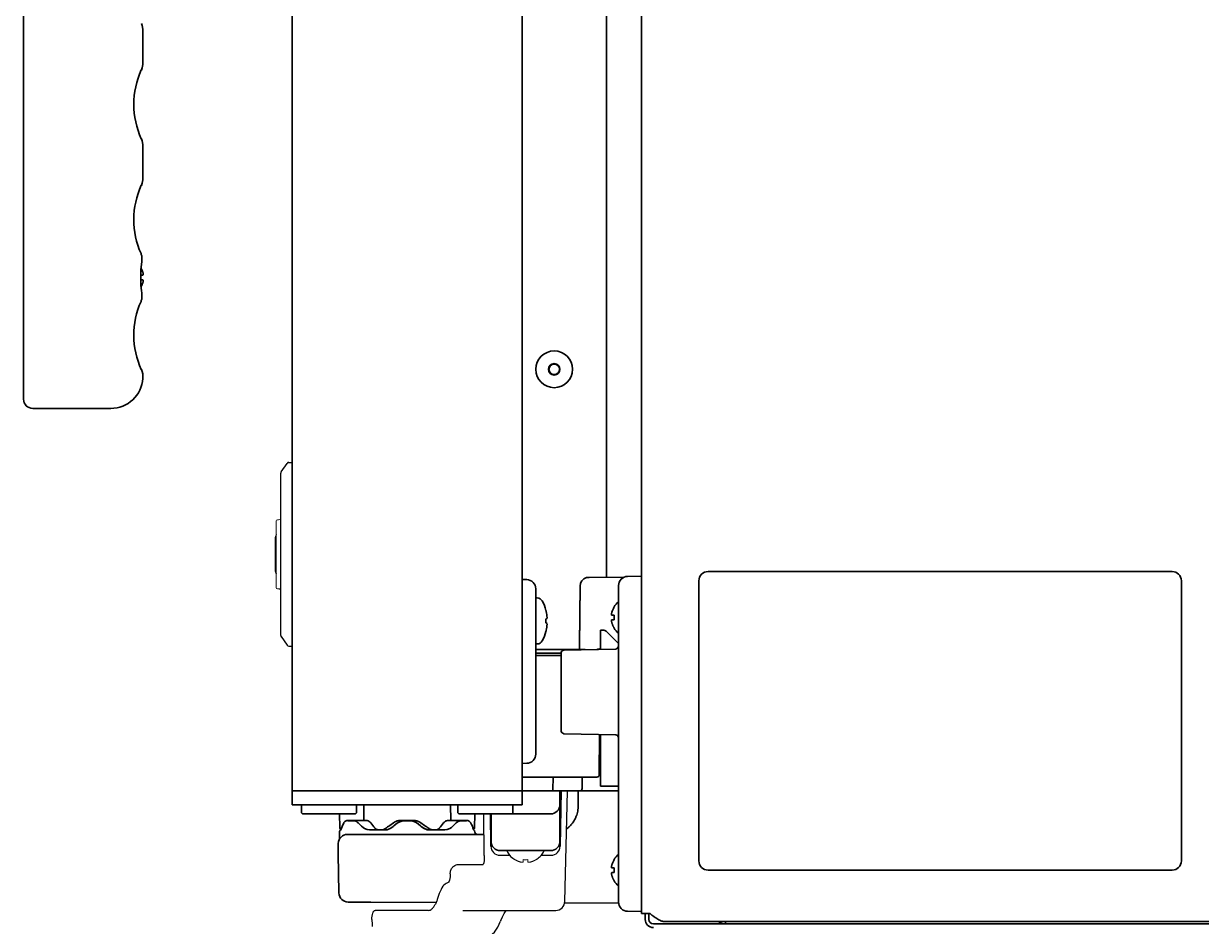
# Model space of a CAD drawing. Extents: x 6336 to 10269, y -393 to 3036.
# Drawn here: x 7337.6 to 7593.9, y 1371.3 to 1567.8 of the extents above; entities that cross this region are included whole.
import ezdxf

# ---------------------------------------------------------------- set-up
doc = ezdxf.new("R2010")
doc.units = 0
doc.header["$LTSCALE"] = 5
doc.layers.get('0').update_dxf_attribs({"linetype": 'CONTINUOUS', "lineweight": 0})
doc.layers.add('1', color=7, linetype='CONTINUOUS', true_color=0xffffff)
doc.layers.add('ASSI', color=7, linetype='CONTINUOUS')
doc.layers.add('GEOM', color=7, linetype='CONTINUOUS')

msp = doc.modelspace()

# ---------------------------------------------------------------- linework, layer by layer
at = {"color": 7, "linetype": 'Continuous'}
for p, q in [((7392.57, 1445.03), (7392.57, 1459.53)), ((7392.57, 1445.03), (7392.57, 1459.53)), ((7393.07, 1459.78), (7392.82, 1459.78)), ((7393.07, 1459.78), (7392.82, 1459.78)), ((7393.07, 1444.78), (7392.82, 1444.78)), ((7393.07, 1444.78), (7392.82, 1444.78)), ((7444.52, 1385.8), (7444.52, 1385.83)), ((7446.32, 1385.28), (7446.32, 1385.83)), ((7447.32, 1385.83), (7447.32, 1385.28)), ((7449.12, 1385.83), (7449.12, 1385.8))]:
    msp.add_line(p, q, dxfattribs=at)
for centre, radius, start, end in [((7392.82, 1459.53), 0.25, 90, 180), ((7392.82, 1459.53), 0.25, 90, 180), ((7393.07, 1460.28), 0.5, 270, 0), ((7393.07, 1460.28), 0.5, 270, 0), ((7392.82, 1445.03), 0.25, 180, 270), ((7392.82, 1445.03), 0.25, 180, 270), ((7393.07, 1444.28), 0.5, 0, 90), ((7393.07, 1444.28), 0.5, 0, 90), ((7447.01, 1389.88), 4.75, 238.4659, 241.0313), ((7447.01, 1389.88), 4.75, 241.0316, 241.9926), ((7447.01, 1389.88), 4.75, 241.9926, 243.3187), ((7447, 1389.87), 4.74, 243.3188, 244.4598), ((7447, 1389.87), 4.74, 244.4598, 245.4278), ((7447, 1389.87), 4.73, 245.4278, 246.6825), ((7447, 1389.86), 4.73, 246.6826, 247.4526), ((7447, 1389.85), 4.72, 247.4524, 248.9975), ((7446.99, 1389.85), 4.72, 248.9977, 249.4819), ((7446.99, 1389.84), 4.7, 249.4813, 251.5344), ((7446.98, 1389.82), 4.68, 251.535, 252.6227), ((7446.98, 1389.8), 4.67, 252.6228, 253.6051), ((7446.97, 1389.77), 4.64, 253.6036, 255.6824), ((7446.08, 1387.27), 2.01, 262.7256, 264.8598), ((7446.07, 1387.25), 1.98, 264.8627, 265.7144), ((7446.07, 1387.23), 1.97, 265.714, 266.9766), ((7446.07, 1387.22), 1.96, 266.9771, 268.0037), ((7446.07, 1387.22), 1.95, 268.0037, 269.0738), ((7446.07, 1387.21), 1.95, 269.0741, 270.1995), ((7446.07, 1387.22), 1.95, 270.1995, 271.1541), ((7446.07, 1387.22), 1.95, 271.1545, 272.3767), ((7446.07, 1387.23), 1.96, 272.3765, 273.2159), ((7446.07, 1387.24), 1.97, 273.2167, 274.6016), ((7446.07, 1387.25), 1.98, 274.6009, 275.2558), ((7446.07, 1387.27), 2.01, 275.2585, 277.2741), ((7446.82, 1389.58), 3.79, 262.4013, 269.9911), ((7446.82, 1389.58), 3.79, 270.0089, 277.5987), ((7447.58, 1387.27), 2.01, 262.7259, 264.7415), ((7447.57, 1387.25), 1.98, 264.7442, 265.3991), ((7447.57, 1387.24), 1.97, 265.3984, 266.7833), ((7447.57, 1387.23), 1.96, 266.7841, 267.6235), ((7447.57, 1387.22), 1.96, 267.6234, 268.8455), ((7447.57, 1387.22), 1.95, 268.8459, 270.9258), ((7447.57, 1387.22), 1.95, 270.9261, 271.9964), ((7447.57, 1387.22), 1.96, 271.9964, 273.0228), ((7447.57, 1387.23), 1.97, 273.0233, 274.286), ((7447.57, 1387.25), 1.98, 274.2856, 275.1372), ((7447.57, 1387.27), 2.01, 275.1401, 277.2744), ((7446.68, 1389.77), 4.64, 284.3176, 286.3964), ((7446.67, 1389.8), 4.67, 286.3949, 287.3772), ((7446.66, 1389.82), 4.68, 287.3773, 288.465), ((7446.66, 1389.84), 4.7, 288.4656, 290.5187), ((7446.65, 1389.85), 4.72, 290.5181, 291.0023), ((7446.65, 1389.85), 4.72, 291.0025, 292.5476), ((7446.65, 1389.86), 4.73, 292.5474, 293.3174), ((7446.65, 1389.87), 4.73, 293.3175, 294.5722), ((7446.64, 1389.87), 4.74, 294.5722, 295.5402), ((7446.64, 1389.87), 4.74, 295.5402, 296.6812), ((7446.64, 1389.88), 4.75, 296.6813, 298.0074), ((7446.64, 1389.88), 4.75, 298.0074, 298.9684), ((7446.64, 1389.88), 4.75, 298.9687, 301.5341)]:
    msp.add_arc(centre, radius, start, end, dxfattribs=at)
at = {"layer": '1', "color": 7, "linetype": 'Continuous', "lineweight": 35}
for p, q in [((7396.07, 1400.78), (7396.07, 1917.28)), ((7446.07, 1400.78), (7446.07, 1917.28)), ((7472.07, 1374.13), (7472.07, 1917.53)), ((7337.57, 1486.03), (7337.57, 1659.51)), ((7464.48, 1447.26), (7464.48, 1596.89)), ((7363.57, 1566.11), (7363.57, 1559.34)), ((7363.57, 1541.01), (7363.57, 1534.24)), ((7363.14, 1517.73), (7363.16, 1517.67)), ((7363.17, 1517.65), (7363.16, 1517.67)), ((7363.17, 1517.65), (7363.16, 1517.67)), ((7363.2, 1517.53), (7363.17, 1517.65)), ((7363.29, 1517.23), (7363.2, 1517.53)), ((7363.23, 1515.33), (7363.32, 1516)), ((7363.35, 1516.6), (7363.28, 1517.24)), ((7363.32, 1516), (7363.35, 1516.6)), ((7363.32, 1516), (7363.32, 1516)), ((7363.32, 1516), (7363.32, 1516)), ((7363.07, 1513.03), (7363.57, 1513.03)), ((7363.16, 1514.57), (7363.16, 1514.58)), ((7363.16, 1514.57), (7363.16, 1514.58)), ((7363.07, 1512.03), (7363.07, 1512.53)), ((7363.57, 1512.03), (7363.07, 1512.03)), ((7363.16, 1510.47), (7363.16, 1510.48)), ((7363.16, 1510.47), (7363.16, 1510.48)), ((7363.16, 1507.38), (7363.19, 1507.48)), ((7363.19, 1507.48), (7363.2, 1507.52)), ((7363.28, 1507.82), (7363.29, 1507.83)), ((7363.32, 1509.05), (7363.32, 1509.05)), ((7363.32, 1509.05), (7363.32, 1509.05)), ((7363.14, 1507.32), (7363.16, 1507.38)), ((7356.57, 1484.03), (7339.57, 1484.03)), ((7587.57, 1448.53), (7486.57, 1448.53)), ((7447.11, 1446.76), (7446.07, 1446.78)), ((7460.71, 1447.23), (7460.08, 1447.22)), ((7468.24, 1447.29), (7460.71, 1447.23)), ((7469.04, 1447.47), (7472.07, 1447.53)), ((7484.57, 1446.53), (7484.57, 1385.53)), ((7589.57, 1385.53), (7589.57, 1446.53)), ((7449.07, 1444.76), (7449.07, 1408.79)), ((7467.07, 1440.47), (7467.07, 1445.47)), ((7449.37, 1442.78), (7449.07, 1442.78)), ((7466.09, 1440.83), (7466.13, 1440.83)), ((7451.27, 1440.08), (7451.28, 1440.08)), ((7451.52, 1438.35), (7451.53, 1438.38)), ((7467.07, 1381.58), (7467.07, 1440.47)), ((7463.17, 1435.78), (7463.55, 1435.78)), ((7463.17, 1431.59), (7463.17, 1435.78)), ((7466.13, 1436.23), (7466.09, 1436.23)), ((7451.28, 1435.48), (7451.27, 1435.48)), ((7467.07, 1432.88), (7464.61, 1435.34)), ((7449.37, 1432.78), (7449.07, 1432.78)), ((7459.79, 1431.53), (7449.07, 1431.53)), ((7449.07, 1430.73), (7454.57, 1430.73)), ((7454.57, 1430.7), (7454.57, 1422.33)), ((7466.45, 1431.66), (7455.19, 1431.44)), ((7449.07, 1430.28), (7454.57, 1430.28)), ((7454.57, 1422.33), (7454.57, 1413.96)), ((7455.19, 1413.22), (7466.45, 1412.99)), ((7462.95, 1413.06), (7462.88, 1404.27)), ((7463.17, 1401.78), (7463.17, 1413.06)), ((7463.17, 1410.28), (7462.93, 1410.28)), ((7447.11, 1406.79), (7446.07, 1406.78)), ((7446.07, 1403.78), (7452.82, 1403.78)), ((7452.82, 1403.78), (7452.77, 1401.02)), ((7462.38, 1403.78), (7452.82, 1403.78)), ((7459.15, 1403.78), (7459.13, 1401.27)), ((7396.07, 1400.78), (7446.07, 1400.78)), ((7396.07, 1397.78), (7396.07, 1400.78)), ((7446.07, 1400.78), (7466.42, 1400.78)), ((7446.07, 1397.78), (7446.07, 1400.78)), ((7454.32, 1389.78), (7454.32, 1400.78)), ((7454.36, 1388.74), (7454.57, 1400.78)), ((7463.17, 1401.78), (7467.07, 1401.78)), ((7466.41, 1400.78), (7466.47, 1400.78)), ((7466.42, 1400.78), (7466.49, 1400.78)), ((7466.46, 1400.78), (7466.49, 1400.78)), ((7466.47, 1400.78), (7466.82, 1400.82)), ((7466.49, 1400.78), (7466.82, 1400.82)), ((7446.07, 1397.78), (7396.07, 1397.78)), ((7398.32, 1397.78), (7398.07, 1397.53)), ((7398.07, 1397.53), (7398.07, 1396.03)), ((7409.82, 1397.78), (7410.07, 1397.53)), ((7410.07, 1397.53), (7410.07, 1396.03)), ((7411.67, 1397.78), (7411.61, 1394.37)), ((7430.54, 1394.36), (7430.48, 1397.78)), ((7432.32, 1397.78), (7432.07, 1397.53)), ((7432.07, 1397.53), (7432.07, 1396.03)), ((7443.82, 1397.78), (7444.07, 1397.53)), ((7444.07, 1397.53), (7444.07, 1396.03)), ((7398.32, 1395.78), (7398.07, 1396.03)), ((7409.82, 1395.78), (7398.32, 1395.78)), ((7406.41, 1392.77), (7406.36, 1395.78)), ((7409.82, 1395.78), (7410.07, 1396.03)), ((7432.32, 1395.78), (7432.07, 1396.03)), ((7452.32, 1395.78), (7432.32, 1395.78)), ((7435.74, 1392.77), (7435.79, 1395.78)), ((7439.29, 1388.74), (7439.17, 1395.78)), ((7439.32, 1395.78), (7439.32, 1389.78)), ((7443.82, 1395.78), (7444.07, 1396.03)), ((7407.96, 1394.33), (7409.62, 1394.33)), ((7408.18, 1394.28), (7409.49, 1394.28)), ((7410.29, 1393.91), (7410.38, 1393.82)), ((7412.89, 1392.28), (7416.09, 1392.28)), ((7414.78, 1392.33), (7415.54, 1392.33)), ((7418.01, 1393.05), (7418.17, 1393.19)), ((7418.17, 1393.19), (7418.58, 1393.56)), ((7418.58, 1393.56), (7419.1, 1393.94)), ((7419.1, 1393.94), (7419.88, 1394.22)), ((7419.1, 1393.93), (7419.86, 1394.21)), ((7419.46, 1394.33), (7422.69, 1394.33)), ((7419.64, 1394.27), (7419.76, 1394.28)), ((7419.76, 1394.28), (7422.38, 1394.28)), ((7419.88, 1394.22), (7420.47, 1394.28)), ((7421.67, 1394.28), (7422.28, 1394.21)), ((7422.38, 1394.28), (7422.51, 1394.27)), ((7423.57, 1393.56), (7423.98, 1393.19)), ((7423.98, 1393.19), (7424.13, 1393.05)), ((7424.13, 1393.05), (7424.64, 1392.67)), ((7424.64, 1392.67), (7425.45, 1392.34)), ((7425.45, 1392.34), (7426.06, 1392.28)), ((7426.06, 1392.28), (7429.25, 1392.28)), ((7426.61, 1392.33), (7427.36, 1392.33)), ((7432.53, 1394.33), (7434.14, 1394.33)), ((7432.66, 1394.28), (7433.97, 1394.28)), ((7406.32, 1391.83), (7406.32, 1390.42)), ((7408.08, 1391.33), (7413.04, 1391.33)), ((7413.04, 1391.33), (7437.81, 1391.33)), ((7406.07, 1387.08), (7406.08, 1389.33)), ((7406.22, 1378.57), (7406.07, 1387.08)), ((7452.32, 1387.78), (7441.32, 1387.78)), ((7442.82, 1387.68), (7442.82, 1387.78)), ((7450.82, 1387.68), (7450.82, 1387.78)), ((7486.57, 1383.53), (7587.57, 1383.53)), ((7466.13, 1381.23), (7466.09, 1381.23)), ((7467.07, 1376.58), (7467.07, 1381.58)), ((7413.17, 1376.58), (7408.21, 1376.6)), ((7427.38, 1376.52), (7413.17, 1376.58)), ((7467.09, 1376.35), (7455.35, 1376.4)), ((7469.04, 1374.58), (7472.07, 1374.53)), ((7472.07, 1374.13), (7473.87, 1374.13)), ((7472.87, 1374.13), (7472.87, 1372.83)), ((7473.67, 1374.13), (7473.67, 1372.83)), ((7474.67, 1371.83), (8108.87, 1371.83)), ((8105.81, 1372.33), (7477.34, 1372.33)), ((7490.37, 1371.83), (7490.37, 1372.33))]:
    msp.add_line(p, q, dxfattribs=at)
for points in [[(7363.57, 1566.11), (7363.55, 1566.57), (7363.38, 1567.33), (7363.21, 1567.78)], [(7363.21, 1557.67), (7363.38, 1558.13), (7363.55, 1558.89), (7363.57, 1559.34)], [(7363.57, 1541.01), (7363.55, 1541.47), (7363.38, 1542.23), (7363.21, 1542.68)], [(7363.21, 1532.57), (7363.38, 1533.03), (7363.55, 1533.79), (7363.57, 1534.24)], [(7363.23, 1509.71), (7363.13, 1510.76), (7363.07, 1511.92), (7363.07, 1513.1), (7363.13, 1514.26), (7363.23, 1515.31), (7363.32, 1516)], [(7363.32, 1516), (7363.35, 1516.58), (7363.29, 1517.23)], [(7363.32, 1509.05), (7363.23, 1509.74), (7363.18, 1510.21)], [(7363.2, 1507.52), (7363.28, 1507.81), (7363.35, 1508.45), (7363.32, 1509.05)], [(7363.29, 1507.83), (7363.35, 1508.48), (7363.32, 1509.05)], [(7409.49, 1394.28), (7409.72, 1394.24), (7410.05, 1394.09), (7410.29, 1393.91)], [(7410.38, 1393.82), (7410.68, 1393.53), (7411.13, 1393.12), (7411.46, 1392.83)], [(7411.46, 1392.83), (7411.8, 1392.57), (7412.13, 1392.44)], [(7411.46, 1392.83), (7411.79, 1392.58), (7412.34, 1392.35), (7412.89, 1392.28)], [(7416.09, 1392.28), (7416.69, 1392.34), (7417.51, 1392.67), (7418.01, 1393.05)], [(7422.28, 1394.21), (7423.06, 1393.93), (7423.57, 1393.56)], [(7424.13, 1393.05), (7424.66, 1392.65), (7425.48, 1392.34), (7426.06, 1392.28)], [(7429.25, 1392.28), (7429.8, 1392.35), (7430.34, 1392.57), (7430.69, 1392.83)], [(7430.69, 1392.83), (7431.01, 1393.11), (7431.45, 1393.52), (7431.76, 1393.82)], [(7431.76, 1393.82), (7432.03, 1394.04), (7432.39, 1394.23), (7432.66, 1394.28)]]:
    msp.add_lwpolyline(points, dxfattribs=at)
for radius in [4, 1.25, 1.15]:
    msp.add_circle((7453.07, 1492.53), radius, dxfattribs=at)
for centre, radius, start, end in [((7379.57, 1550.18), 18, 155.3799, 204.6201), ((7379.57, 1525.08), 18, 155.3799, 204.086), ((7358.97, 1512.34), 4.75, 26.6813, 28.0074), ((7358.97, 1512.34), 4.74, 25.5402, 26.6812), ((7358.98, 1512.35), 4.74, 24.5722, 25.5402), ((7358.98, 1512.35), 4.73, 23.3175, 24.5722), ((7358.99, 1512.35), 4.73, 22.5474, 23.3174), ((7358.99, 1512.35), 4.72, 21.0025, 22.5476), ((7359, 1512.36), 4.72, 20.5181, 21.0023), ((7359.01, 1512.36), 4.7, 18.4656, 20.5187), ((7359.03, 1512.37), 4.68, 17.3773, 18.465), ((7359.05, 1512.37), 4.67, 16.3949, 17.3772), ((7359.08, 1512.38), 4.64, 14.3176, 16.3964), ((7361.58, 1513.27), 2.01, 5.1401, 7.2744), ((7361.58, 1513.28), 2.01, 352.7259, 354.7415), ((7361.6, 1513.27), 1.98, 4.2856, 5.1372), ((7361.61, 1513.28), 1.97, 3.0233, 4.286), ((7361.62, 1513.28), 1.96, 1.9964, 3.0228), ((7361.63, 1513.28), 1.95, 0.9261, 1.9964), ((7361.63, 1513.28), 1.95, 358.8459, 0.9258), ((7361.63, 1513.28), 1.96, 357.6234, 358.8455), ((7361.62, 1513.28), 1.96, 356.7841, 357.6235), ((7361.61, 1513.28), 1.97, 355.3984, 356.7833), ((7361.6, 1513.28), 1.98, 354.7442, 355.3991), ((7358.97, 1512.71), 4.75, 331.9926, 333.3187), ((7358.97, 1512.71), 4.74, 333.3188, 334.4598), ((7358.98, 1512.71), 4.74, 334.4598, 335.4278), ((7358.98, 1512.7), 4.73, 335.4278, 336.6825), ((7358.99, 1512.7), 4.73, 336.6826, 337.4526), ((7358.99, 1512.7), 4.72, 337.4524, 338.9975), ((7359, 1512.7), 4.72, 338.9977, 339.4819), ((7359.01, 1512.69), 4.7, 339.4813, 341.5344), ((7359.03, 1512.69), 4.68, 341.535, 342.6227), ((7359.05, 1512.68), 4.67, 342.6228, 343.6051), ((7359.08, 1512.67), 4.64, 343.6036, 345.6824), ((7361.58, 1511.77), 2.01, 5.2585, 7.2741), ((7361.58, 1511.78), 2.01, 352.7256, 354.8598), ((7361.6, 1511.77), 1.98, 4.6009, 5.2558), ((7361.61, 1511.78), 1.97, 3.2167, 4.6016), ((7361.62, 1511.78), 1.96, 2.3765, 3.2159), ((7361.63, 1511.78), 1.95, 1.1545, 2.3767), ((7361.63, 1511.78), 1.95, 0.1995, 1.1541), ((7361.63, 1511.78), 1.95, 359.0741, 0.1995), ((7361.63, 1511.78), 1.95, 358.0037, 359.0738), ((7361.63, 1511.78), 1.96, 356.9771, 358.0037), ((7361.61, 1511.78), 1.97, 355.714, 356.9766), ((7361.6, 1511.78), 1.98, 354.8627, 355.7144), ((7379.57, 1499.98), 18, 155.914, 204.5781), ((7359.57, 1490.83), 4, 356.173, 24.5781), ((7356.57, 1491.03), 7, 270, 356.1708), ((7339.57, 1486.03), 2, 180, 270), ((7486.57, 1446.53), 2, 90, 180), ((7587.57, 1446.53), 2, 0, 90), ((7447.07, 1444.76), 2, 0, 89), ((7460.72, 1445.33), 2, 108.6193, 179.0484), ((7469.07, 1445.47), 2, 91, 180), ((7449.37, 1441.53), 1.25, 28.6021, 90), ((7442.49, 1437.78), 9.08, 14.6676, 28.6021), ((7470.19, 1438.33), 4.8, 130.5418, 148.6074), ((7442.6, 1437.85), 8.95, 12.6308, 14.3943), ((7442.6, 1437.85), 8.95, 4.1992, 12.6256), ((7442.61, 1437.85), 8.94, 3.3503, 4.1929), ((7469.87, 1438.53), 3.78, 172.3959, 179.9965), ((7469.87, 1438.53), 3.78, 180.0035, 187.6041), ((7442.49, 1437.78), 8.79, 357.391, 2.609), ((7442.6, 1437.7), 8.95, 345.6057, 347.3692), ((7442.6, 1437.7), 8.95, 347.3743, 355.8008), ((7442.61, 1437.7), 8.94, 355.8071, 356.6497), ((7463.55, 1434.28), 1.5, 45, 90), ((7470.19, 1438.73), 4.8, 211.3459, 229.4581), ((7449.37, 1434.03), 1.25, 270, 331.3979), ((7442.49, 1437.78), 9.08, 331.3979, 345.3324), ((7449.28, 1430.53), 0.2, 90, 185.2159), ((7455.32, 1430.7), 0.75, 100, 180), ((7455.32, 1430.7), 0.75, 100, 180), ((7461.77, 1435.53), 4, 279.2353, 283.1037), ((7462.68, 1432.53), 1, 290.6141, 299.4971), ((7466.32, 1432.4), 0.75, 280, 0), ((7450.37, 1430.63), 1.3, 185.2159, 195.8957), ((7455.32, 1413.96), 0.75, 180, 260), ((7466.32, 1412.26), 0.75, 0, 80), ((7447.07, 1408.79), 2, 271, 0), ((7462.38, 1404.28), 0.5, 270, 359.5), ((7452.52, 1401.03), 0.25, 270, 359), ((7458.63, 1401.28), 0.5, 270, 359.5), ((7466.42, 1402.78), 2, 270, 289.0192), ((7452.32, 1397.78), 2, 270, 0), ((7406.82, 1391.83), 0.5, 108.8046, 180), ((7406.91, 1392.78), 0.5, 181, 241.5061), ((7435.24, 1392.78), 0.5, 304.2335, 359), ((7435.32, 1391.83), 0.5, 0, 64.3154), ((7408.08, 1389.33), 2, 90, 179.75), ((7436.32, 1391.83), 0.5, 180, 270), ((7441.32, 1389.78), 2, 180, 270), ((7452.32, 1389.78), 2, 270, 0), ((7470.19, 1383.33), 4.8, 130.5419, 148.6541), ((7486.57, 1385.53), 2, 180, 270), ((7587.57, 1385.53), 2, 270, 0), ((7469.87, 1383.53), 3.78, 172.3959, 179.9965), ((7469.87, 1383.53), 3.78, 180.0035, 187.6041), ((7470.19, 1383.73), 4.8, 211.3459, 229.4581), ((7408.22, 1378.6), 2, 181, 269.75), ((7469.07, 1376.58), 2, 180, 269), ((7474.67, 1372.83), 1.8, 180, 270), ((7474.67, 1372.83), 1, 180, 270)]:
    msp.add_arc(centre, radius, start, end, dxfattribs=at)
for points, degree in [([(7458.72, 1445.36), (7458.64, 1438.43), (7458.57, 1431.5)], 2), ([(7465.58, 1439.53), (7465.57, 1439.5), (7465.57, 1439.45), (7465.56, 1439.38), (7465.56, 1439.3), (7465.56, 1439.23), (7465.56, 1439.16), (7465.57, 1439.1), (7465.57, 1439.05), (7465.58, 1439.03)], 3), ([(7465.58, 1439.03), (7465.59, 1439.03), (7465.62, 1439.03), (7465.67, 1439.03), (7465.73, 1439.03), (7465.79, 1439.03), (7465.86, 1439.03), (7465.93, 1439.03), (7466.02, 1439.03), (7466.09, 1439.03), (7466.13, 1439.03)], 3), ([(7451.52, 1437.2), (7451.46, 1437.28), (7451.36, 1437.33), (7451.27, 1437.38)], 3), ([(7451.53, 1437.18), (7451.53, 1437.18), (7451.52, 1437.19), (7451.52, 1437.2)], 3), ([(7465.58, 1438.03), (7465.57, 1438), (7465.57, 1437.95), (7465.56, 1437.88), (7465.56, 1437.81), (7465.56, 1437.74), (7465.56, 1437.67), (7465.57, 1437.6), (7465.57, 1437.55), (7465.58, 1437.53)], 3), ([(7465.58, 1437.53), (7465.59, 1437.47), (7465.62, 1437.36), (7465.67, 1437.2), (7465.73, 1437.04), (7465.79, 1436.89), (7465.86, 1436.74), (7465.93, 1436.58), (7466.02, 1436.41), (7466.09, 1436.29), (7466.13, 1436.23)], 3), ([(7458.3, 1400.78), (7458.28, 1399.02), (7458.27, 1397.27)], 2), ([(7414.01, 1392.71), (7413.71, 1393.08), (7413.42, 1393.44), (7413.15, 1393.81)], 3), ([(7416.33, 1392.58), (7416.98, 1393.05), (7417.66, 1393.52), (7418.34, 1393.98)], 3), ([(7423.81, 1393.98), (7424.49, 1393.52), (7425.16, 1393.05), (7425.82, 1392.58)], 3), ([(7428.99, 1393.81), (7428.72, 1393.44), (7428.44, 1393.08), (7428.13, 1392.71)], 3), ([(7430.75, 1394.33), (7431.18, 1394.33), (7431.61, 1394.33), (7432.03, 1394.33)], 3), ([(7465.58, 1384.53), (7465.57, 1384.5), (7465.57, 1384.45), (7465.56, 1384.38), (7465.56, 1384.3), (7465.56, 1384.23), (7465.56, 1384.16), (7465.57, 1384.1), (7465.57, 1384.05), (7465.58, 1384.03)], 3), ([(7465.58, 1383.03), (7465.57, 1383), (7465.57, 1382.95), (7465.56, 1382.88), (7465.56, 1382.81), (7465.56, 1382.74), (7465.56, 1382.67), (7465.57, 1382.6), (7465.57, 1382.55), (7465.58, 1382.53)], 3), ([(7465.58, 1384.03), (7465.59, 1384.03), (7465.62, 1384.03), (7465.67, 1384.03), (7465.73, 1384.03), (7465.79, 1384.03), (7465.86, 1384.03), (7465.93, 1384.03), (7466.02, 1384.03), (7466.09, 1384.03), (7466.13, 1384.03)], 3), ([(7465.58, 1382.53), (7465.59, 1382.47), (7465.62, 1382.36), (7465.67, 1382.2), (7465.73, 1382.04), (7465.79, 1381.89), (7465.86, 1381.74), (7465.93, 1381.58), (7466.02, 1381.41), (7466.09, 1381.29), (7466.13, 1381.23)], 3)]:
    msp.add_open_spline(points, degree=degree, dxfattribs=at)
for points, knots in [([(7466.13, 1440.83), (7466, 1440.62), (7465.9, 1440.41), (7465.76, 1440.09), (7465.72, 1439.98), (7465.64, 1439.75), (7465.61, 1439.64), (7465.58, 1439.53)], [0, 0, 0, 0, 0.5, 0.5, 0.75, 0.75, 1, 1, 1, 1]), ([(7451.27, 1438.18), (7451.3, 1438.19), (7451.39, 1438.24), (7451.48, 1438.29), (7451.52, 1438.35)], [0, 0, 0, 0, 0.314454, 1, 1, 1, 1]), ([(7466.13, 1438.03), (7466, 1438.03), (7465.9, 1438.03), (7465.76, 1438.03), (7465.72, 1438.03), (7465.64, 1438.03), (7465.61, 1438.03), (7465.58, 1438.03)], [0, 0, 0, 0, 0.5, 0.5, 0.75, 0.75, 1, 1, 1, 1]), ([(7462.68, 1431.63), (7462.72, 1431.64), (7462.89, 1431.67), (7463.05, 1431.7), (7463.17, 1431.73)], [0, 0, 0, 0, 0.252919, 1, 1, 1, 1]), ([(7462.94, 1411.28), (7462.97, 1411.28), (7463.03, 1411.28), (7463.1, 1411.28), (7463.13, 1411.27), (7463.16, 1411.28), (7463.16, 1411.27), (7463.17, 1411.28), (7463.17, 1411.27)], [0, 0, 0, 0, 0.415901, 0.733358, 0.848597, 0.932221, 0.982916, 1, 1, 1, 1]), ([(7455.74, 1392.5), (7455.82, 1392.56), (7455.9, 1392.62), (7456.12, 1392.8), (7456.27, 1392.93), (7456.55, 1393.2), (7456.68, 1393.35), (7456.84, 1393.54), (7456.88, 1393.57), (7456.94, 1393.65), (7457.03, 1393.77), (7457.12, 1393.88), (7457.29, 1394.13), (7457.39, 1394.29), (7457.58, 1394.63), (7457.67, 1394.8), (7457.79, 1395.07), (7457.83, 1395.16), (7457.88, 1395.3), (7457.9, 1395.35), (7457.93, 1395.44), (7457.95, 1395.49), (7458.03, 1395.72), (7458.08, 1395.91), (7458.17, 1396.29), (7458.2, 1396.48), (7458.23, 1396.73), (7458.24, 1396.78), (7458.25, 1396.88), (7458.25, 1396.93), (7458.26, 1397.07), (7458.26, 1397.17), (7458.27, 1397.27)], [0.4067331, 0.4067331, 0.4067331, 0.4067331, 0.4375, 0.4375, 0.5, 0.5, 0.5625, 0.5625, 0.578125, 0.578125, 0.59375, 0.625, 0.625, 0.6875, 0.6875, 0.75, 0.75, 0.78125, 0.78125, 0.796875, 0.796875, 0.8125, 0.8125, 0.875, 0.875, 0.9375, 0.9375, 0.953125, 0.953125, 0.96875, 0.96875, 1, 1, 1, 1]), ([(7407.25, 1393.79), (7406.99, 1393.3), (7406.79, 1392.8), (7406.66, 1392.3), (7406.66, 1392.3), (7406.66, 1392.3), (7406.66, 1392.3)], [0, 0, 0, 0, 1, 1, 1, 1.002251, 1.002251, 1.002251, 1.002251]), ([(7407.96, 1394.33), (7407.84, 1394.34), (7407.6, 1394.23), (7407.38, 1394.03), (7407.28, 1393.86), (7407.25, 1393.79)], [0.0399952, 0.0399952, 0.0399952, 0.0399952, 0.4094432, 0.746124, 1, 1, 1, 1]), ([(7409.62, 1394.33), (7410.07, 1394.33), (7410.52, 1394.33), (7411.41, 1394.33), (7411.85, 1394.33), (7412.3, 1394.33)], [0, 0, 0, 0, 0.5, 0.5, 1, 1, 1, 1]), ([(7413.15, 1393.81), (7413.13, 1393.83), (7413.12, 1393.85), (7413.08, 1393.89), (7413.06, 1393.91), (7413.01, 1393.97), (7412.97, 1394), (7412.86, 1394.1), (7412.79, 1394.15), (7412.7, 1394.2), (7412.7, 1394.2), (7412.68, 1394.22), (7412.67, 1394.22), (7412.64, 1394.23), (7412.62, 1394.24), (7412.57, 1394.27), (7412.5, 1394.3), (7412.43, 1394.31), (7412.38, 1394.32), (7412.36, 1394.32), (7412.33, 1394.33), (7412.31, 1394.33), (7412.3, 1394.33)], [0, 0, 0, 0, 0.0625, 0.0625, 0.125, 0.125, 0.25, 0.25, 0.5, 0.5, 0.53125, 0.53125, 0.5625, 0.5625, 0.625, 0.625, 0.75, 0.875, 0.875, 0.9375, 0.9375, 1, 1, 1, 1]), ([(7414.78, 1392.33), (7414.75, 1392.33), (7414.71, 1392.33), (7414.64, 1392.34), (7414.61, 1392.34), (7414.54, 1392.36), (7414.5, 1392.37), (7414.45, 1392.39), (7414.43, 1392.4), (7414.4, 1392.41), (7414.38, 1392.42), (7414.3, 1392.46), (7414.24, 1392.5), (7414.15, 1392.57), (7414.12, 1392.6), (7414.08, 1392.64), (7414.07, 1392.65), (7414.04, 1392.68), (7414.02, 1392.7), (7414.01, 1392.71)], [0, 0, 0, 0, 0.125, 0.125, 0.25, 0.25, 0.375, 0.375, 0.4375, 0.4375, 0.5, 0.5, 0.75, 0.75, 0.875, 0.875, 0.9375, 0.9375, 1, 1, 1, 1]), ([(7415.54, 1392.33), (7415.61, 1392.33), (7415.67, 1392.33), (7415.81, 1392.35), (7415.88, 1392.37), (7415.98, 1392.4), (7416.01, 1392.41), (7416.08, 1392.44), (7416.11, 1392.46), (7416.21, 1392.5), (7416.27, 1392.54), (7416.33, 1392.58)], [0, 0, 0, 0, 0.25, 0.25, 0.5, 0.5, 0.625, 0.625, 0.75, 0.75, 1, 1, 1, 1]), ([(7418.34, 1393.98), (7418.38, 1394.01), (7418.42, 1394.04), (7418.51, 1394.09), (7418.55, 1394.11), (7418.68, 1394.17), (7418.78, 1394.21), (7418.89, 1394.25), (7418.92, 1394.25), (7418.97, 1394.26), (7418.99, 1394.27), (7419.06, 1394.29), (7419.11, 1394.3), (7419.26, 1394.32), (7419.36, 1394.33), (7419.46, 1394.33)], [0, 0, 0, 0, 0.125, 0.125, 0.25, 0.25, 0.5, 0.5, 0.5625, 0.5625, 0.625, 0.625, 0.75, 0.75, 1, 1, 1, 1]), ([(7422.69, 1394.33), (7422.74, 1394.33), (7422.79, 1394.32), (7422.89, 1394.32), (7422.94, 1394.31), (7423.08, 1394.29), (7423.18, 1394.27), (7423.3, 1394.23), (7423.32, 1394.22), (7423.37, 1394.21), (7423.39, 1394.2), (7423.46, 1394.17), (7423.51, 1394.15), (7423.64, 1394.09), (7423.72, 1394.04), (7423.81, 1393.98)], [0, 0, 0, 0, 0.125, 0.125, 0.25, 0.25, 0.5, 0.5, 0.5625, 0.5625, 0.625, 0.625, 0.75, 0.75, 1, 1, 1, 1]), ([(7425.82, 1392.58), (7425.85, 1392.56), (7425.88, 1392.54), (7425.94, 1392.51), (7425.97, 1392.49), (7426.07, 1392.44), (7426.13, 1392.41), (7426.23, 1392.38), (7426.27, 1392.37), (7426.34, 1392.35), (7426.37, 1392.35), (7426.47, 1392.33), (7426.54, 1392.33), (7426.61, 1392.33)], [0, 0, 0, 0, 0.125, 0.125, 0.25, 0.25, 0.5, 0.5, 0.625, 0.625, 0.75, 0.75, 1, 1, 1, 1]), ([(7428.13, 1392.71), (7428.11, 1392.68), (7428.08, 1392.65), (7428.02, 1392.6), (7427.99, 1392.57), (7427.93, 1392.52), (7427.9, 1392.5), (7427.84, 1392.46), (7427.81, 1392.44), (7427.71, 1392.39), (7427.64, 1392.37), (7427.54, 1392.34), (7427.51, 1392.34), (7427.44, 1392.33), (7427.4, 1392.33), (7427.36, 1392.33)], [0, 0, 0, 0, 0.125, 0.125, 0.25, 0.25, 0.375, 0.375, 0.5, 0.5, 0.75, 0.75, 0.875, 0.875, 1, 1, 1, 1]), ([(7429.85, 1394.33), (7429.83, 1394.33), (7429.82, 1394.33), (7429.79, 1394.32), (7429.77, 1394.32), (7429.72, 1394.31), (7429.68, 1394.3), (7429.58, 1394.27), (7429.51, 1394.24), (7429.42, 1394.19), (7429.41, 1394.18), (7429.39, 1394.17), (7429.38, 1394.16), (7429.36, 1394.15), (7429.34, 1394.13), (7429.28, 1394.09), (7429.24, 1394.06), (7429.13, 1393.97), (7429.06, 1393.89), (7428.99, 1393.81)], [0, 0, 0, 0, 0.0625, 0.0625, 0.125, 0.125, 0.25, 0.25, 0.5, 0.5, 0.53125, 0.53125, 0.5625, 0.5625, 0.625, 0.625, 0.75, 0.75, 1, 1, 1, 1]), ([(7429.85, 1394.33), (7430.29, 1394.33), (7430.74, 1394.33), (7431.63, 1394.33), (7432.08, 1394.33), (7432.53, 1394.33)], [0, 0, 0, 0, 0.5, 0.5, 1, 1, 1, 1]), ([(7434.9, 1393.79), (7434.88, 1393.83), (7434.8, 1393.99), (7434.6, 1394.2), (7434.32, 1394.34), (7434.18, 1394.32), (7434.15, 1394.31)], [0, 0, 0, 0, 0.14284, 0.551091, 0.908393, 1, 1, 1, 1]), ([(7435.54, 1392.28), (7435.53, 1392.32), (7435.52, 1392.36), (7435.51, 1392.4), (7435.37, 1392.87), (7435.17, 1393.33), (7434.9, 1393.79)], [-0.089757, -0.089757, -0.089757, -0.089757, 0, 0, 0, 1, 1, 1, 1]), ([(7406.32, 1390.42), (7406.32, 1390.4), (7406.32, 1390.35), (7406.31, 1390.29), (7406.3, 1390.26), (7406.29, 1390.23), (7406.29, 1390.22), (7406.28, 1390.21), (7406.28, 1390.21)], [0, 0, 0, 0, 0.177123, 0.342265, 0.45837, 0.577061, 0.756442, 1, 1, 1, 1]), ([(7466.13, 1385.83), (7466, 1385.62), (7465.9, 1385.41), (7465.76, 1385.09), (7465.72, 1384.98), (7465.64, 1384.75), (7465.61, 1384.64), (7465.58, 1384.53)], [0, 0, 0, 0, 0.5, 0.5, 0.75, 0.75, 1, 1, 1, 1]), ([(7466.13, 1383.03), (7466, 1383.03), (7465.9, 1383.03), (7465.76, 1383.03), (7465.72, 1383.03), (7465.64, 1383.03), (7465.61, 1383.03), (7465.58, 1383.03)], [0, 0, 0, 0, 0.5, 0.5, 0.75, 0.75, 1, 1, 1, 1]), ([(7473.87, 1374.13), (7473.91, 1374.1), (7473.95, 1374.07), (7474.02, 1374.01), (7474.13, 1373.92), (7474.23, 1373.83), (7474.45, 1373.66), (7474.59, 1373.55), (7474.81, 1373.38), (7474.88, 1373.33), (7474.99, 1373.25), (7475.02, 1373.23), (7475.1, 1373.18), (7475.13, 1373.15), (7475.32, 1373.03), (7475.46, 1372.94), (7475.75, 1372.77), (7475.9, 1372.69), (7476.18, 1372.56), (7476.33, 1372.51), (7476.54, 1372.44), (7476.61, 1372.42), (7476.72, 1372.4), (7476.76, 1372.39), (7476.83, 1372.37), (7476.87, 1372.37), (7477.05, 1372.34), (7477.19, 1372.33), (7477.34, 1372.33)], [0, 0, 0, 0, 0.03125, 0.03125, 0.0625, 0.125, 0.125, 0.25, 0.25, 0.3125, 0.3125, 0.34375, 0.34375, 0.375, 0.375, 0.5, 0.5, 0.625, 0.625, 0.75, 0.75, 0.8125, 0.8125, 0.84375, 0.84375, 0.875, 0.875, 1, 1, 1, 1]), ([(7488.93, 1372.29), (7489.08, 1372.18), (7489.53, 1371.93), (7490.05, 1371.83), (7490.37, 1371.83)], [0, 0, 0, 0, 0.363919, 1, 1, 1, 1])]:
    msp.add_open_spline(points, degree=3, knots=knots, dxfattribs=at)
at = {"layer": 'ASSI', "color": 7, "linetype": 'Continuous'}
for centre, radius, start, end in [((7443.22, 1387.68), 0.4, 180, 210.3012), ((7447.02, 1389.9), 4.8, 210.3012, 238.6273), ((7446.62, 1389.9), 4.8, 301.3727, 329.6988), ((7450.42, 1387.68), 0.4, 329.6988, 0)]:
    msp.add_arc(centre, radius, start, end, dxfattribs=at)
at = {"layer": 'GEOM', "color": 7, "linetype": 'Continuous'}
for p, q in [((7393.66, 1470.2), (7394.92, 1472.06)), ((7393.66, 1470.2), (7394.92, 1472.06)), ((7395.34, 1472.28), (7396.07, 1472.28)), ((7395.34, 1472.28), (7396.07, 1472.28)), ((7396.07, 1432.28), (7396.07, 1472.28)), ((7396.07, 1432.28), (7396.07, 1472.28)), ((7393.57, 1434.63), (7393.57, 1469.92)), ((7393.57, 1434.63), (7393.57, 1469.92)), ((7392.32, 1455.59), (7392.32, 1448.96)), ((7392.32, 1455.59), (7392.32, 1448.96)), ((7393.66, 1434.35), (7394.92, 1432.49)), ((7393.66, 1434.35), (7394.92, 1432.49)), ((7395.34, 1432.28), (7396.07, 1432.28)), ((7395.34, 1432.28), (7396.07, 1432.28)), ((7455.39, 1376.73), (7455.93, 1400.76)), ((7437.86, 1386.69), (7437.77, 1395.78)), ((7432.31, 1384.78), (7437.64, 1384.78)), ((7441.29, 1386.78), (7443.38, 1386.78)), ((7450.26, 1386.78), (7452.36, 1386.78)), ((7428.06, 1378.43), (7427.61, 1377.12)), ((7433.17, 1374.78), (7453.39, 1374.78)), ((7442.72, 1374.75), (7442.75, 1374.78)), ((7441.43, 1372.56), (7441.38, 1372.42))]:
    msp.add_line(p, q, dxfattribs=at)
for points in [[(7437.86, 1386.69), (7437.85, 1386.22), (7437.8, 1385.62), (7437.72, 1385.1), (7437.64, 1384.78)], [(7441.43, 1372.56), (7441.79, 1373.4), (7442.17, 1374.1), (7442.49, 1374.54), (7442.72, 1374.75)], [(7437.44, 1368.78), (7438.33, 1368.91), (7439.22, 1369.33), (7440.04, 1370.05), (7440.78, 1371.11), (7441.38, 1372.42)]]:
    msp.add_lwpolyline(points, dxfattribs=at)
for centre, radius, start, end in [((7395.34, 1471.78), 0.5, 90, 145.7131), ((7395.34, 1471.78), 0.5, 90, 145.7131), ((7394.07, 1469.92), 0.5, 145.7131, 180), ((7394.07, 1469.92), 0.5, 145.7131, 180), ((7394.32, 1455.59), 2, 151.1918, 180), ((7394.32, 1455.59), 2, 151.1918, 180), ((7394.32, 1448.96), 2, 180, 208.7012), ((7394.32, 1448.96), 2, 180, 208.7012), ((7394.07, 1434.63), 0.5, 180, 214.2869), ((7394.07, 1434.63), 0.5, 180, 214.2869), ((7395.34, 1432.78), 0.5, 214.2869, 270), ((7395.34, 1432.78), 0.5, 214.2869, 270), ((7441.29, 1388.78), 2, 181, 270), ((7452.36, 1388.78), 2, 270, 359), ((7453.39, 1376.78), 2, 270, 358.7081)]:
    msp.add_arc(centre, radius, start, end, dxfattribs=at)
for centre, major_axis, ratio, start_param, end_param in [((7430.18, 1372.78), (-0.15, 8), 0.358259, 0.07624, 0.7787), ((7435.89, 1373.78), (205.36, -0.02), 0.004869, 1.620803, 1.677175), ((7413.64, 1379.96), (-0.93, 57.29), 0.006254, -4.586845, -4.560594)]:
    msp.add_ellipse(centre, major_axis=major_axis, ratio=ratio, start_param=start_param, end_param=end_param, dxfattribs=at)
for points, knots in [([(7430.44, 1382.74), (7430.43, 1383), (7430.52, 1383.53), (7430.93, 1384.21), (7431.56, 1384.67), (7432.06, 1384.78), (7432.31, 1384.78)], [0, 0, 0, 0, 0.257893, 0.511281, 0.758041, 1, 1, 1, 1]), ([(7430.44, 1382.74), (7430.45, 1382.29), (7430.39, 1381.65), (7430.13, 1380.98), (7429.92, 1380.77), (7429.81, 1380.75)], [0, 0, 0, 0, 0.628262, 0.852722, 1, 1, 1, 1]), ([(7427.61, 1377.12), (7427.58, 1377.03), (7427.46, 1376.69), (7427.32, 1376.37), (7427.2, 1376.13)], [0, 0, 0, 0, 0.266265, 1, 1, 1, 1]), ([(7413.4, 1372.78), (7413.4, 1373.03), (7413.42, 1373.51), (7413.53, 1374.07), (7413.68, 1374.42), (7413.82, 1374.65), (7413.98, 1374.77), (7414.08, 1374.77)], [0, 0, 0, 0, 0.343101, 0.640787, 0.761624, 0.860533, 1, 1, 1, 1]), ([(7425.62, 1374.78), (7425.77, 1374.78), (7426.07, 1374.84), (7426.49, 1375.13), (7426.88, 1375.57), (7427.09, 1375.93), (7427.2, 1376.13)], [0, 0, 0, 0, 0.197468, 0.420051, 0.685033, 1, 1, 1, 1])]:
    msp.add_open_spline(points, degree=3, knots=knots, dxfattribs=at)

doc.saveas('drawing.dxf')
